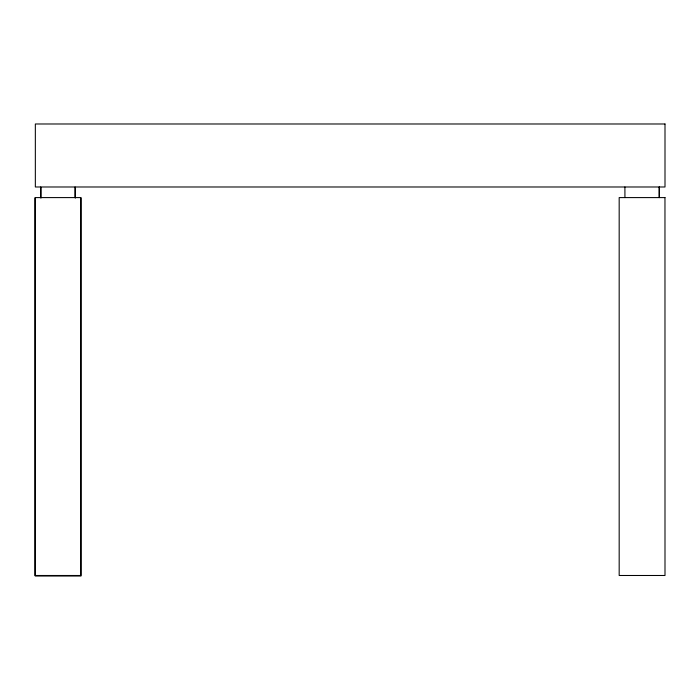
<?xml version="1.0" encoding="UTF-8"?>
<svg xmlns="http://www.w3.org/2000/svg" width="700" height="700" viewBox="0 0 700 700"><rect width="100%" height="100%" fill="white"/><g stroke="black" fill="none" stroke-linecap="round" stroke-linejoin="round"><path stroke-width="1.05" d="M659.278 186.987L659.278 197.593M659.242 186.987L659.242 197.593M624.899 186.987L624.934 197.593M81.007 198.109L81.007 576.012L35.21 576.012L35.21 198.109M75.285 187.513L75.285 198.109M75.066 186.987L75.066 197.593M40.941 187.513L40.941 198.109M40.722 186.987L40.722 197.593M665 123.987L35.341 123.987L35.341 186.987L665 186.987L665 123.987M80.797 197.593L35 197.593L35 575.488L80.797 575.488L80.797 197.593M665 197.593L619.176 197.593L619.176 575.488L665 575.488L664.965 197.593"/></g></svg>
